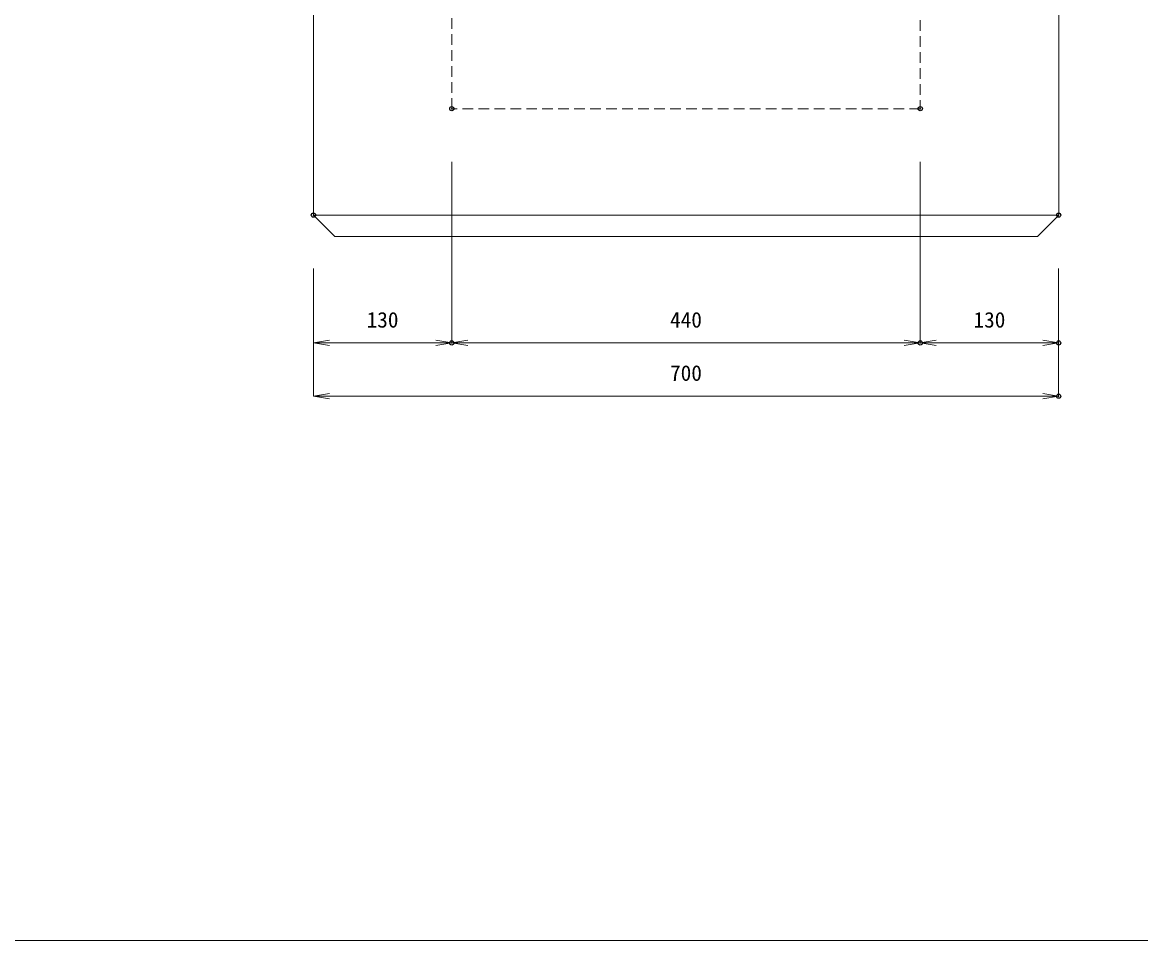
# Model space of a CAD drawing. Units: millimetres, scale not verified. Extents: x -4194 to -304, y 423 to 3263.
# Drawn here: x -2779 to -1729, y 423 to 1285 of the extents above; entities that cross this region are included whole.
import ezdxf
from ezdxf.enums import TextEntityAlignment as Align

# ---------------------------------------------------------------- set-up
doc = ezdxf.new("R2010")
doc.units = ezdxf.units.MM
doc.header["$LTSCALE"] = 20
doc.header["$PDMODE"] = 32
doc.header["$PDSIZE"] = 4
doc.linetypes.add('USER1', pattern=[0.75, 0.5, -0.25])
for name, color, linetype, lineweight in [('0-1_TITLE', 7, 'Continuous', 18), ('0-3_KIJUN', 7, 'Continuous', 18), ('0-5_SUNPO', 3, 'Continuous', 18), ('0-9__0-0_0', 7, 'Continuous', 18)]:
    doc.layers.add(name, color=color, linetype=linetype, lineweight=lineweight)
doc.layers.add('0-A__0-2_DEFPOINTS', color=7, linetype='Continuous')
doc.styles.add('ＭＳ ゴシック', font='')
doc.styles.get('ＭＳ ゴシック').set_extended_font_data('MS Gothic')

# ---------------------------------------------------------------- blocks, each defined once
blk = doc.blocks.new('_OPEN')
at = {"layer": '0-9__0-0_0'}
blk.add_line((0, 0), (-1, 0), dxfattribs=at)
blk.add_lwpolyline([(-1, 0.167), (0, 0), (-1, -0.167)], dxfattribs=at)
blk = doc.blocks.new('_D17')
at = {"layer": '0-5_SUNPO'}
for p, q in [((1817.95, 885.88), (1817.95, 715.88)), ((1687.95, 785.88), (1687.95, 715.88)), ((1702.95, 715.88), (1802.95, 715.88))]:
    blk.add_line(p, q, dxfattribs=at)
at = {"layer": '0-A__0-2_DEFPOINTS'}
for p in [(1817.95, 935.88), (1687.95, 835.88), (1817.95, 715.88)]:
    blk.add_point(p, dxfattribs=at)
at = {"layer": '0-5_SUNPO', "xscale": 15, "yscale": 15, "rotation": 180}
blk.add_blockref('_OPEN', (1687.95, 715.88), dxfattribs=at)
at = {"layer": '0-5_SUNPO', "xscale": 15, "yscale": 15}
blk.add_blockref('_OPEN', (1817.95, 715.88), dxfattribs=at)
at = {"layer": '0-5_SUNPO', "color": 7, "style": 'ＭＳ ゴシック'}
blk.add_text('130', height=14.66, dxfattribs=at).set_placement((1737.95, 725.88), align=Align.BOTTOM_LEFT)
blk = doc.blocks.new('_D18')
at = {"layer": '0-5_SUNPO'}
for p, q in [((1817.95, 885.88), (1817.95, 715.88)), ((2257.95, 885.88), (2257.95, 715.88)), ((1832.95, 715.88), (2242.95, 715.88))]:
    blk.add_line(p, q, dxfattribs=at)
at = {"layer": '0-A__0-2_DEFPOINTS'}
for p in [(1817.95, 935.88), (2257.95, 935.88), (2257.95, 715.88)]:
    blk.add_point(p, dxfattribs=at)
at = {"layer": '0-5_SUNPO', "xscale": 15, "yscale": 15, "rotation": 180}
blk.add_blockref('_OPEN', (1817.95, 715.88), dxfattribs=at)
at = {"layer": '0-5_SUNPO', "xscale": 15, "yscale": 15}
blk.add_blockref('_OPEN', (2257.95, 715.88), dxfattribs=at)
at = {"layer": '0-5_SUNPO', "color": 7, "style": 'ＭＳ ゴシック'}
blk.add_text('440', height=14.66, dxfattribs=at).set_placement((2022.95, 725.88), align=Align.BOTTOM_LEFT)
blk = doc.blocks.new('_D19')
at = {"layer": '0-5_SUNPO'}
for p, q in [((2257.95, 885.88), (2257.95, 715.88)), ((2387.95, 785.88), (2387.95, 715.88)), ((2272.95, 715.88), (2372.95, 715.88))]:
    blk.add_line(p, q, dxfattribs=at)
at = {"layer": '0-A__0-2_DEFPOINTS'}
for p in [(2257.95, 935.88), (2387.95, 835.88), (2387.95, 715.88)]:
    blk.add_point(p, dxfattribs=at)
at = {"layer": '0-5_SUNPO', "xscale": 15, "yscale": 15, "rotation": 180}
blk.add_blockref('_OPEN', (2257.95, 715.88), dxfattribs=at)
at = {"layer": '0-5_SUNPO', "xscale": 15, "yscale": 15}
blk.add_blockref('_OPEN', (2387.95, 715.88), dxfattribs=at)
at = {"layer": '0-5_SUNPO', "color": 7, "style": 'ＭＳ ゴシック'}
blk.add_text('130', height=14.66, dxfattribs=at).set_placement((2307.95, 725.88), align=Align.BOTTOM_LEFT)
blk = doc.blocks.new('_D20')
at = {"layer": '0-5_SUNPO'}
for p, q in [((1687.95, 785.88), (1687.95, 665.88)), ((2387.95, 785.88), (2387.95, 665.88)), ((1702.95, 665.88), (2372.95, 665.88))]:
    blk.add_line(p, q, dxfattribs=at)
at = {"layer": '0-A__0-2_DEFPOINTS'}
for p in [(1687.95, 835.88), (2387.95, 835.88), (2387.95, 665.88)]:
    blk.add_point(p, dxfattribs=at)
at = {"layer": '0-5_SUNPO', "xscale": 15, "yscale": 15, "rotation": 180}
blk.add_blockref('_OPEN', (1687.95, 665.88), dxfattribs=at)
at = {"layer": '0-5_SUNPO', "xscale": 15, "yscale": 15}
blk.add_blockref('_OPEN', (2387.95, 665.88), dxfattribs=at)
at = {"layer": '0-5_SUNPO', "color": 7, "style": 'ＭＳ ゴシック'}
blk.add_text('700', height=14.66, dxfattribs=at).set_placement((2022.95, 675.88), align=Align.BOTTOM_LEFT)

msp = doc.modelspace()

# ---------------------------------------------------------------- linework, layer by layer
at = {"layer": '0-1_TITLE', "color": 2}
msp.add_lwpolyline([(-4193.98, 422.87), (-303.98, 422.87), (-303.98, 3262.87), (-4193.98, 3262.87)], close=True, dxfattribs=at)
at = {"layer": '0-3_KIJUN'}
msp.add_line((-2506.02, 1104.19), (-1806.02, 1104.19), dxfattribs=at)
msp.add_lwpolyline([(-1806.02, 1888.19), (-1806.02, 1104.19), (-1826.02, 1084.19), (-2486.02, 1084.19), (-2506.02, 1104.19), (-2506.02, 1888.19)], close=True, dxfattribs=at)
at = {"layer": '0-3_KIJUN', "linetype": 'USER1'}
msp.add_lwpolyline([(-1936.02, 1872.19), (-1936.02, 1204.19), (-2376.02, 1204.19), (-2376.02, 1872.19)], dxfattribs=at)

# ---------------------------------------------------------------- block references
at = {"layer": '0-5_SUNPO'}
for name in ['_D17', '_D18', '_D19', '_D20']:
    msp.add_blockref(name, (-4193.98, 268.31), dxfattribs=at)

doc.saveas('drawing.dxf')
